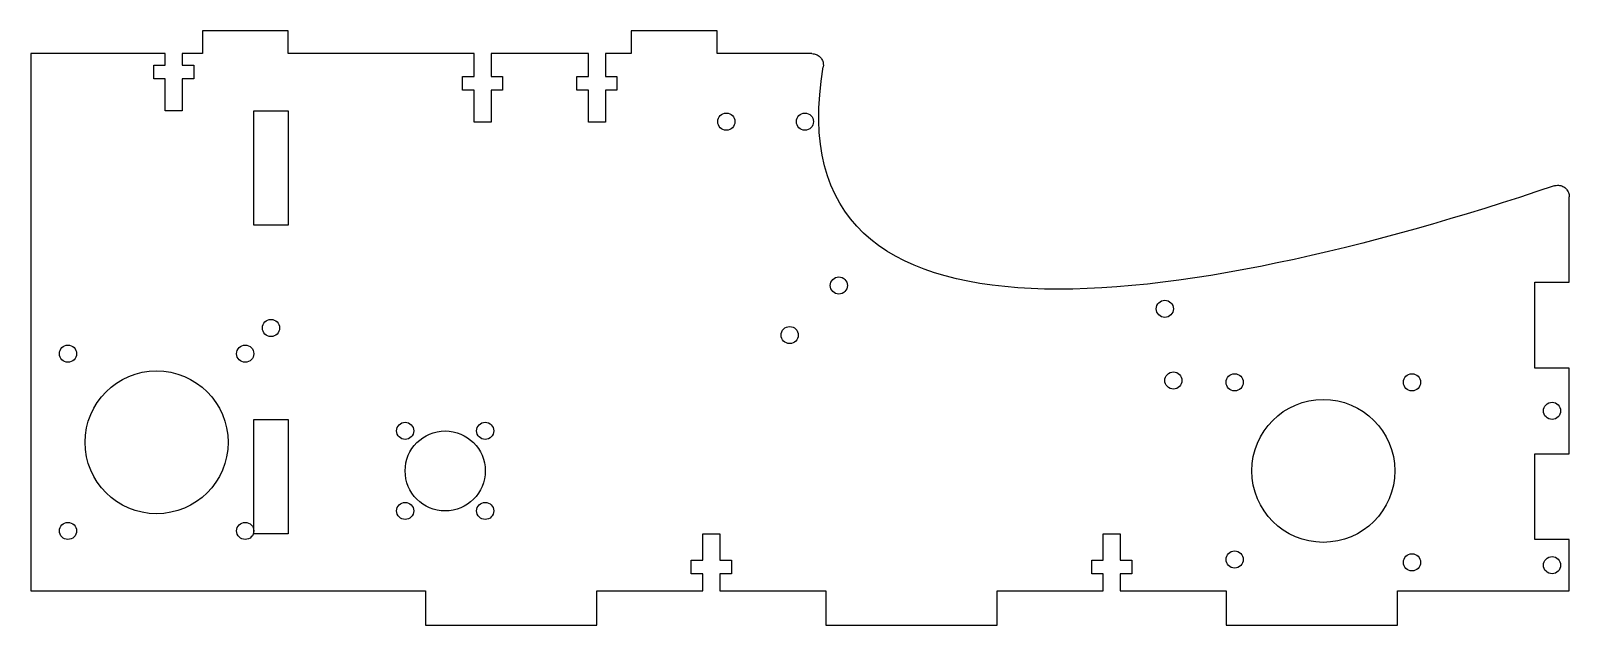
# Model space of a CAD drawing. Header units: millimetres. Extents: x -222 to 47, y -64 to 40.
import ezdxf

# ---------------------------------------------------------------- set-up
doc = ezdxf.new("R2010")
doc.units = ezdxf.units.MM

msp = doc.modelspace()

# ---------------------------------------------------------------- linework, layer by layer
msp.add_lwpolyline([(-85.21, 35.8), (-101.8, 35.8), (-101.8, 39.8), (-116.8, 39.8), (-116.8, 35.8), (-121.3, 35.8), (-121.3, 31.8), (-119.3, 31.8), (-119.3, 29.4), (-121.3, 29.4), (-121.3, 23.8), (-124.3, 23.8), (-124.3, 29.4), (-126.3, 29.4), (-126.3, 31.8), (-124.3, 31.8), (-124.3, 35.8), (-141.3, 35.8), (-141.3, 31.8), (-139.3, 31.8), (-139.3, 29.4), (-141.3, 29.4), (-141.3, 23.8), (-144.3, 23.8), (-144.3, 29.4), (-146.3, 29.4), (-146.3, 31.8), (-144.3, 31.8), (-144.3, 35.8), (-176.8, 35.8), (-176.8, 39.8), (-191.8, 39.8), (-191.8, 35.8), (-195.3, 35.8), (-195.3, 33.8), (-193.3, 33.8), (-193.3, 31.4), (-195.3, 31.4), (-195.3, 25.8), (-198.3, 25.8), (-198.3, 31.4), (-200.3, 31.4), (-200.3, 33.8), (-198.3, 33.8), (-198.3, 35.8), (-221.8, 35.8), (-221.8, -58.2), (-152.8, -58.2), (-152.8, -64.2), (-122.8, -64.2), (-122.8, -58.2), (-104.3, -58.2), (-104.3, -55.2), (-106.3, -55.2), (-106.3, -52.8), (-104.3, -52.8), (-104.3, -48.2), (-101.3, -48.2), (-101.3, -52.8), (-99.3, -52.8), (-99.3, -55.2), (-101.3, -55.2), (-101.3, -58.2), (-82.8, -58.2), (-82.8, -64.2), (-52.8, -64.2), (-52.8, -58.2), (-34.3, -58.2), (-34.3, -55.2), (-36.3, -55.2), (-36.3, -52.8), (-34.3, -52.8), (-34.3, -48.2), (-31.3, -48.2), (-31.3, -52.8), (-29.3, -52.8), (-29.3, -55.2), (-31.3, -55.2), (-31.3, -58.2), (-12.8, -58.2), (-12.8, -64.2), (17.2, -64.2), (17.2, -58.2), (47.2, -58.2), (47.2, -49.2), (41.2, -49.2), (41.2, -34.2), (47.2, -34.2), (47.2, -19.2), (41.2, -19.2), (41.2, -4.2), (47.2, -4.2), (47.2, 10.77)])
for points in [[(-182.8, 5.8), (-182.8, 25.8), (-176.8, 25.8), (-176.8, 5.8)], [(-182.8, -48.2), (-182.8, -47.7), (-182.8, -28.2), (-176.8, -28.2), (-176.8, -48.2)]]:
    msp.add_lwpolyline(points, close=True)
for centre, radius in [((-100.18, 23.9), 1.5), ((-86.44, 23.9), 1.5), ((-80.5, -4.76), 1.5), ((-23.51, -8.84), 1.5), ((-179.8, -12.2), 1.5), ((-89.1, -13.44), 1.5), ((-215.3, -16.7), 1.5), ((-184.3, -16.7), 1.5), ((-199.8, -32.2), 12.5), ((-22.01, -21.39), 1.5), ((-11.3, -21.7), 1.5), ((19.7, -21.7), 1.5), ((4.2, -37.2), 12.5), ((44.2, -26.7), 1.5), ((-156.34, -30.2), 1.5), ((-142.34, -30.2), 1.5), ((-149.34, -37.2), 7), ((-156.34, -44.2), 1.5), ((-142.34, -44.2), 1.5), ((-215.3, -47.7), 1.5), ((-184.3, -47.7), 1.5), ((-11.3, -52.7), 1.5), ((19.7, -53.2), 1.5), ((44.2, -53.7), 1.5)]:
    msp.add_circle(centre, radius)
for points, knots in [([(-85.21, 35.8), (-84.95, 35.8), (-84.69, 35.75), (-84.21, 35.55), (-83.99, 35.41), (-83.62, 35.04), (-83.47, 34.82), (-83.29, 34.41), (-83.25, 34.22), (-83.2, 33.84), (-83.21, 33.65), (-83.24, 33.46)], [0, 0, 0, 0, 0.0781289, 0.0781289, 0.1562578, 0.1562578, 0.2343867, 0.2343867, 0.2915382, 0.2915382, 0.3486898, 0.3486898, 0.3486898, 0.3486898]), ([(44.56, 12.66), (44.81, 12.75), (45.07, 12.78), (45.59, 12.75), (45.84, 12.68), (46.31, 12.45), (46.52, 12.29), (46.86, 11.92), (46.98, 11.71), (47.16, 11.25), (47.2, 11.01), (47.2, 10.77)], [0, 0, 0, 0, 0.0781289, 0.0781289, 0.1562578, 0.1562578, 0.2343867, 0.2343867, 0.3073772, 0.3073772, 0.3803677, 0.3803677, 0.3803677, 0.3803677])]:
    msp.add_open_spline(points, degree=3, knots=knots)
msp.add_open_spline([(44.56, 12.66), (-19.79, -9.04), (-92.38, -20.47), (-83.24, 33.46)], degree=3)

doc.saveas('drawing.dxf')
